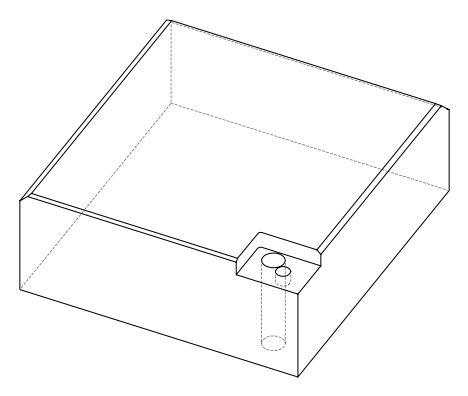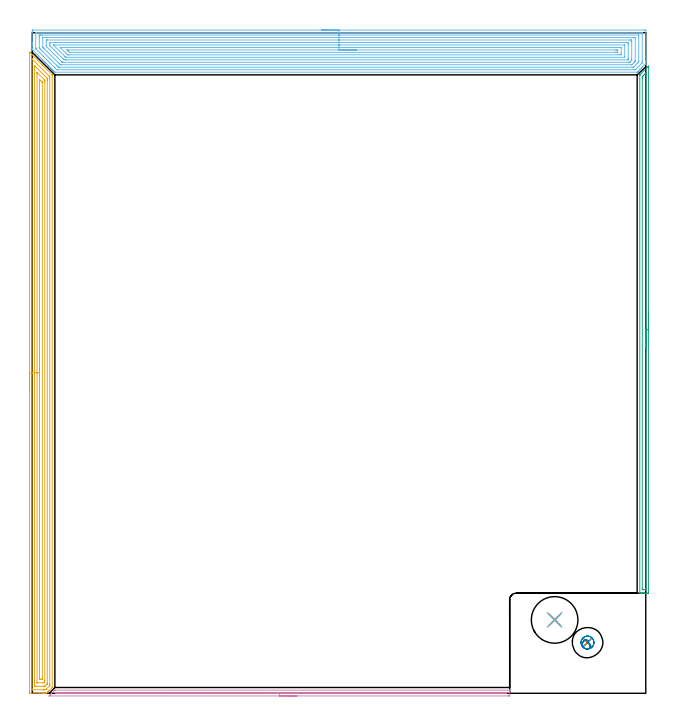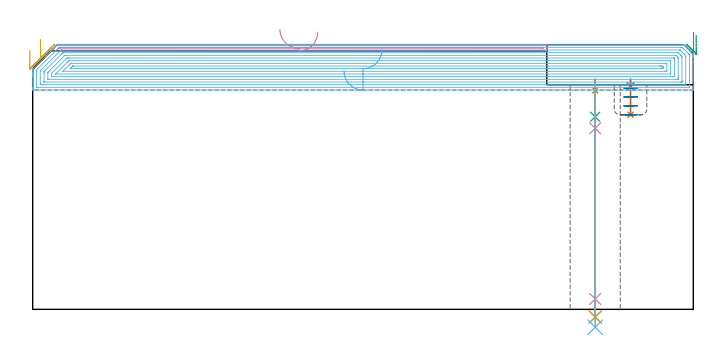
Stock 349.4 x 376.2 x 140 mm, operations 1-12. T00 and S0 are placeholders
(PLAN: 13 operations, 8 tool changes, 89.5 min)
(1 SPOT_DRILL | STEP1HOLE | NXT0321_9005460120000 | 0.05 min | 2573 mm3)
(2 SPOT_DRILL_1 | STEP1POCKET | NXT0321_9005460120000 | 0.04 min | 2319 mm3)
(3 DRILL_BLIND_HOLE_INTO_CENTER | STEP1HOLE | NXT0301_084 | 0.08 min | 1386 mm3)
(4 GUN_DRILL_THROUGH_HOLE | STEP1HOLE | UGT0307_008 | 0.59 min | 9775 mm3)
(5 DRILL_TO_ENLARGE_THROUGH_HOLE | STEP1HOLE | NXT0301_104 | 0.51 min | 7772 mm3)
(6 DRILL_TO_ENLARGE_THROUGH_HOLE_1 | STEP1HOLE | UGT0301_388 | 0.53 min | 55649 mm3)
(7 DRILL_BLIND_HOLE_INTO_CENTER_1 | STEP1POCKET | NXT0301_128 | 0.08 min | 1745 mm3)
(8 MILL_ROUGH_BLIND_HOLE_CONTOUR | STEP1POCKET | UGT0201_089 | Spiral | 0.63 min | 4400 mm3)
(9 AREA_MILL | FG_CHAMFER_SURFACE | UGT0205_001 | 4.95 min | 3690 mm3)
(10 AREA_MILL_1 | FG_CHAMFER_SURFACE_1 | UGT0205_001 | 4.32 min | 1451 mm3)
(11 AREA_MILL_2 | FG_CHAMFER_SURFACE_2 | UGT0205_001 | 14.58 min | 30847 mm3)
(12 AREA_MILL_3 | FG_CHAMFER_SURFACE_3 | UGT0205_001 | 25.19 min | 99340 mm3)
(13 MILL_CORNER_NOTCH_RECTANGULAR | CORNER_NOTCH_RECTANGULAR | UGT0201_014 | Follow Part, ap 1.5, ae 75% | 38 min | 77023 mm3)
(TOOL NXT0321_9005460120000 | NC Spot Drill, 142deg, 12mm, Carbide, Uncoated | D12 PA142 FL30 Z2)
(TOOL NXT0301_084 | Carbide Drill 11.3mm [860.1-1130-034A1-MM 2214] | D11.3 PA140 FL55 Z2)
(TOOL UGT0307_008 | Gun Drill 11 mm | D11 PA130 FL24 Z1)
(TOOL NXT0301_104 | Carbide Drill 14mm [860.1-1400-112A1-MM 2214] | D14 PA140 FL123 Z2)
(TOOL UGT0301_388 | Twist Drill 26.5 mm | D26.5 PA118 FL165 Z2)
(TOOL NXT0301_128 | Carbide Drill 12mm [861.1-1200-036A1-GP GC34] | D12 PA150 FL37.4 Z2)
(TOOL UGT0201_089 | End mill 10 mm | D10 R3 FL22 Z4)
(TOOL UGT0205_001 | Chamfer Mill 20 x 3 x 45 deg. | D20 FL50 Z2)
(TOOL UGT0201_014 | End mill 6 mm | D6 FL24 Z4)
(OP 1 SPOT_DRILL)
G17 G21 G94 G90
T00 M6
G54
G17 G0 G90 X297.5 Y41.8 S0 M3
G43 Z150. H0
G94 G81 G98 Z115.8 F250. R121.8
G80
M5
M2
(OP 2 SPOT_DRILL_1)
G17 G21 G94 G90
T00 M6
G54
G17 G0 G90 X316.2 Y28.9 S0 M3
G43 Z150. H0
G94 G81 G98 Z118.055 F250. R121.8
G80
M5
M2
(OP 3 DRILL_BLIND_HOLE_INTO_CENTER)
G17 G21 G94 G90
T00 M6
G54
G17 G0 G90 X297.5 Y41.8 S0 M3
G43 Z150. H1
G94 G81 G98 Z101.85 F250. R120.8
G80
M5
M2
(OP 4 GUN_DRILL_THROUGH_HOLE)
G17 G21 G94 G90
T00 M6
G54
G17 G0 G90 X297.5 Y41.8 M8
G43 Z150. H0
Z114.049
S716 M3
G94 G1 Z95.787 F125. M26
G4 X.084
Z5.5 F250.
G4 X.084
Z-4.065 F125.
G4 X.084
M5
M9
G0 Z114.049
Z150.
M2
(OP 5 DRILL_TO_ENLARGE_THROUGH_HOLE)
G17 G21 G94 G90
T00 M6
G54
G17 G0 G90 X297.5 Y41.8 S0 M3
G43 Z150. H1
G94 G73 G98 Z-4.048 F250. Q13.65 R120.8
G80
M5
M2
(OP 6 DRILL_TO_ENLARGE_THROUGH_HOLE_1)
G17 G21 G94 G90
T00 M6
G54
G17 G0 G90 X297.5 Y41.8 S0 M3
G43 Z150. H0
G94 G73 G98 Z-9.461 F250. Q25.652 R120.8
G80
M5
M2
(OP 7 DRILL_BLIND_HOLE_INTO_CENTER_1)
G17 G21 G94 G90
T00 M6
G54
G17 G0 G90 X316.2 Y28.9 S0 M3
G43 Z150. H1
G94 G81 G98 Z102.9 F250. R120.8
G80
M5
M2
(OP 8 MILL_ROUGH_BLIND_HOLE_CONTOUR)
G17 G21 G94 G90
T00 M6
G54
G17 G0 G90 X316.2 Y28.9 S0 M3
G43 Z150. H0
Z117.075
G94 G3 X316.616 Y29.822 R0.555 F250.
X314.993 Y30.269 R1.537
X313.349 Y27.617 R2.41
X315.743 Y25.279 R2.772
X319.821 Y28.443 R3.65
X315.743 Y25.279 R-3.65
X317.782 Y26.861 R1.825
X316.2 Y28.9 R1.825
G0 Z112.35
G3 X316.616 Y29.822 R0.555
X314.993 Y30.269 R1.537
X313.349 Y27.617 R2.41
X315.743 Y25.279 R2.772
X319.821 Y28.443 R3.65
X315.743 Y25.279 R-3.65
X317.782 Y26.861 R1.825
X316.2 Y28.9 R1.825
G0 Z107.625
G3 X316.616 Y29.822 R0.555
X314.993 Y30.269 R1.537
X313.349 Y27.617 R2.41
X315.743 Y25.279 R2.772
X319.821 Y28.443 R3.65
X315.743 Y25.279 R-3.65
X317.782 Y26.861 R1.825
X316.2 Y28.9 R1.825
G0 Z102.9
G3 X316.616 Y29.822 R0.555
X314.993 Y30.269 R1.537
X313.349 Y27.617 R2.41
X315.743 Y25.279 R2.772
X319.821 Y28.443 R3.65
X315.743 Y25.279 R-3.65
X317.782 Y26.861 R1.825
X316.2 Y28.9 R1.825
G0 Z150.
M5
M2
(OP 9 AREA_MILL)
G17 G21 G94 G90
T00 M6
G54
G17 G0 G90 X350.9 Y217.05 S1061 M3
G43 Z150. H0
Z145.1
G94 G1 Y217.012 Z144.228 F250.
Y216.898 Z143.364
Y216.709 Z142.512
Y216.447 Z141.68
Y216.113 Z140.874
Y215.71 Z140.1
Y215.241 Z139.364
Y214.71 Z138.672
Y214.121 Z138.029
Y213.478 Z137.44
Y212.786 Z136.908
Y212.05 Z136.44
Y211.276 Z136.037
Y210.47 Z135.703
Y209.638 Z135.441
Y208.786 Z135.252
Y207.921 Z135.138
Y207.05 Z135.1
X350.899 Y57.602 Z135.101
X350.897 Y57.32
X350.893 Y57.01 Z135.102
X350.623 Y57. Z135.373
X350.34 Z135.655
X349.754 Z136.241
X349.189 Z136.809
X348.884 Z137.112
X348.32 Z137.677
X348.015 Z137.98
X347.407 Z138.592
X346.886 Z139.114
X346.277 Z139.722
X346.194 Z139.805
X346.096 Y57.001 Z139.895
X346.054 Y57.004 Z139.937
X346.003 Y57.01 Z139.988
X346. Y57.156 Z140.
Y352.036
X346.003 Y352.195 Z139.989
X346.063 Y352.261 Z139.933
X346.269 Y352.469 Z139.731
X350.783 Y356.985 Z135.213
X350.863 Y357.067 Z135.128
X350.891 Y357.083 Z135.099
X350.893 Y357.082 Z135.098
X350.896 Y357.072 Z135.096
X350.898 Y357.014 Z135.098
X350.899 Y356.944 Z135.099
X350.9 Y356.782 Z135.1
Y207.05
X349.486 Z136.514
X349.485 Y59.662 Z136.515
X349.484 Y59.387 Z136.516
X349.48 Y59.078 Z136.52
X349.479 Y59.011 Z136.521
X349.387 Y59.006 Z136.613
X349.26 Y59.002 Z136.74
X348.015 Y59. Z137.985
X347.521 Y59.002 Z138.479
X347.437 Y59.008 Z138.563
X347.422 Y59.01 Z138.578
X347.42 Y59.038 Z138.58
X347.416 Y59.11 Z138.584
X347.415 Y59.387 Z138.585
Y350.252
X347.418 Y350.865 Z138.582
X347.421 Y351.144 Z138.579
X347.715 Y351.453 Z138.285
X348.015 Y351.763 Z137.985
X348.149 Y351.899 Z137.851
X348.286 Y352.036 Z137.714
X349.029 Y352.78 Z136.971
X349.179 Y352.929 Z136.821
X349.282 Y353.029 Z136.718
X349.476 Y353.214 Z136.524
X349.479 Y353.215 Z136.521
X349.482 Y353.208 Z136.518
X349.485 Y352.929 Z136.515
X349.486 Y352.722 Z136.514
Y207.05
Y206.178 Z136.552
Y205.313 Z136.666
Y204.462 Z136.855
Y203.63 Z137.117
Y202.824 Z137.451
Y202.05 Z137.854
Y201.314 Z138.323
Y200.622 Z138.854
Y199.979 Z139.443
Y199.389 Z140.086
Y198.858 Z140.778
Y198.39 Z141.514
Y197.987 Z142.288
Y197.653 Z143.094
Y197.391 Z143.926
Y197.202 Z144.778
Y197.088 Z145.643
Y197.05 Z146.514
G0 Z150.
M5
M2
(OP 10 AREA_MILL_1)
G17 G21 G94 G90
T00 M6
G54
G17 G0 G90 X150.75 Y-1.5 S1061 M3
G43 Z150. H0
Z146.7
G94 G1 X150.712 Z145.828 F250.
X150.598 Z144.963
X150.409 Z144.112
X150.147 Z143.28
X149.813 Z142.474
X149.41 Z141.7
X148.941 Z140.964
X148.41 Z140.272
X147.821 Z139.629
X147.178 Z139.039
X146.486 Z138.508
X145.75 Z138.04
X144.976 Z137.637
X144.17 Z137.303
X143.338 Z137.041
X142.486 Z136.852
X141.622 Z136.738
X140.75 Z136.7
X9.656
X9.607 Y-1.498
X9.614 Y-1.485 Z136.712
X9.938 Y-1.16 Z137.035
X10.093 Y-1.007 Z137.19
X10.227 Y-0.874 Z137.324
X10.377 Y-0.724 Z137.472
X10.522 Y-0.579 Z137.618
X10.674 Y-0.428 Z137.77
X10.815 Y-0.287 Z137.909
X12.569 Y1.46 Z139.658
X12.879 Y1.76 Z139.96
X12.909 Y1.783 Z139.983
X12.928 Y1.792 Z139.992
X12.931 Y1.793 Z139.993
X271.72 Y1.8 Z140.
X271.89 Y1.797 Z139.988
X271.897 Y1.665 Z139.858
X271.9 Y1.526 Z139.726
Y1.29 Z139.49
Y0.587 Z138.781
Y-0.639 Z137.558
X271.895 Y-1.16 Z137.034
X271.89 Y-1.492 Z136.703
X271.617 Y-1.497 Z136.701
X271.273 Y-1.5 Z136.7
X140.75
Y-0.086 Z138.114
X14.207
X13.803 Y-0.084 Z138.116
X13.593 Y-0.082 Z138.118
X13.495 Y-0.079 Z138.121
X13.538 Y-0.028 Z138.172
X13.606 Y0.044 Z138.244
X13.803 Y0.242 Z138.442
X13.92 Y0.35 Z138.55
X13.96 Y0.373 Z138.573
X14.02 Y0.375 Z138.575
X14.488 Y0.379 Z138.579
X14.697
X269.691 Y0.385 Z138.585
X269.841 Y0.384 Z138.584
X269.878 Y0.381 Z138.581
X269.889 Y0.379 Z138.579
X269.892 Y0.37 Z138.57
X269.896 Y0.338 Z138.538
X269.898 Y0.183 Z138.383
X269.892 Y-0.052 Z138.148
X269.89 Y-0.075 Z138.125
X269.846 Y-0.079 Z138.121
X269.726 Y-0.082 Z138.118
X269.485 Y-0.085 Z138.115
X140.75 Y-0.086 Z138.114
X139.878 Z138.152
X139.013 Z138.266
X138.162 Z138.455
X137.33 Z138.717
X136.524 Z139.051
X135.75 Z139.454
X135.014 Z139.923
X134.322 Z140.454
X133.679 Z141.043
X133.09 Z141.686
X132.558 Z142.378
X132.09 Z143.114
X131.687 Z143.888
X131.353 Z144.694
X131.091 Z145.526
X130.902 Z146.378
X130.788 Z147.243
X130.75 Z148.114
G0 Z150.
M5
M2
(OP 11 AREA_MILL_2)
G17 G21 G94 G90
T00 M6
G54
G17 G0 G90 X-1.5 Y172.55 S1061 M3
G43 Z150. H0
Z137.1
G94 G1 Y172.588 Z136.228 F250.
Y172.702 Z135.364
Y172.891 Z134.512
Y173.153 Z133.68
Y173.487 Z132.874
Y173.89 Z132.1
Y174.359 Z131.364
Y174.89 Z130.672
Y175.479 Z130.029
Y176.122 Z129.44
Y176.814 Z128.908
Y177.55 Z128.44
Y178.324 Z128.037
Y179.13 Z127.703
Y179.962 Z127.441
Y180.814 Z127.252
Y181.678 Z127.138
Y182.55 Z127.1
Y365.042
X-1.497 Y365.091 Z127.101
X-1.483 Y365.084 Z127.115
X-1.319 Y364.92 Z127.279
X-1.163 Y364.765 Z127.432
X-1.014 Y364.615 Z127.584
X-0.872 Y364.473 Z127.726
X-0.726 Y364.328 Z127.869
X-0.587 Y364.188 Z128.011
X-0.425 Y364.026 Z128.173
X-0.29 Y363.892 Z128.306
X-0.16 Y363.761 Z128.437
X5.815 Y357.785 Z134.415
X11.195 Y352.405 Z139.795
X11.264 Y352.335 Z139.863
X11.396 Y352.195 Z139.99
X11.4 Y351.958 Z140.
Y3.309
X11.398 Y3.302 Z139.997
X11.396 Y3.297 Z139.995
X9.753 Y1.651 Z138.349
X9.622 Y1.521 Z138.22
X9.451 Y1.35 Z138.049
X9.316 Y1.214 Z137.912
X9.175 Y1.074 Z137.773
X9.025 Y0.923 Z137.622
X8.88 Y0.777 Z137.475
X8.728 Y0.627 Z137.326
X8.598 Y0.497 Z137.196
X8.443 Y0.341 Z137.038
X8.281 Y0.18 Z136.879
X8.11 Y0.009 Z136.708
X8.1 Y0.004 Z136.698
X8.092 Y0. Z136.69
X8.049 Z136.649
X7.399 Z135.999
X6.697 Z135.292
X5.472 Z134.069
X4.077 Z132.672
X-1.163 Z127.435
X-1.428 Y0.004 Z127.17
X-1.492 Y0.01 Z127.105
X-1.499 Y0.077 Z127.099
X-1.5 Y0.627 Z127.1
Y182.55
X-0.086 Z128.514
X-0.085 Y360.897 Z128.515
X-0.084 Y361.1 Z128.516
X-0.081 Y361.2 Z128.519
X-0.079 Y361.214 Z128.521
X-0.073 Y361.212 Z128.527
X-0.04 Y361.183 Z128.56
X0.252 Y360.897 Z128.852
X9.316 Y351.834 Z137.916
X9.695 Y351.45 Z138.295
X9.887 Y351.253 Z138.487
X9.979 Y351.156 Z138.579
X9.98 Y351.064 Z138.58
X9.985 Y350.379 Z138.585
Y5.097
X9.983 Y4.414 Z138.583
X9.981 Y4.36 Z138.581
X9.978 Y4.339 Z138.578
X9.964 Y4.322 Z138.564
X9.851 Y4.203 Z138.451
X8.065 Y2.415 Z136.665
X7.813 Y2.166 Z136.413
X7.73 Y2.087 Z136.33
X7.665 Y2.026 Z136.265
X7.57 Y2.01 Z136.17
X7.099 Y2.002 Z135.699
X6.697 Y2.001 Z135.297
X6.228 Y2. Z134.828
X0.115 Y2.001 Z128.715
X-0.039 Y2.004 Z128.561
X-0.071 Y2.008 Z128.529
X-0.079 Y2.012 Z128.521
X-0.082 Y2.023 Z128.518
X-0.084 Y2.058 Z128.516
X-0.085 Y2.206 Z128.515
X-0.086 Y2.415 Z128.514
Y182.55
X1.328 Z129.928
X1.329 Y356.559 Z129.929
X1.334 Y357.321 Z129.934
X1.335 Y357.337 Z129.935
X1.37 Y357.321 Z129.97
X1.457 Y357.24 Z130.057
X2.273 Y356.428 Z130.873
X8.443 Y350.256 Z137.043
X8.527 Y350.17 Z137.127
X8.556 Y350.133 Z137.156
X8.565 Y350.102 Z137.165
X8.567 Y350.043 Z137.167
X8.571 Y349.276 Z137.171
Y349.144
Y5.859
X8.57 Y5.728 Z137.17
X8.567 Y5.465 Z137.167
X8.564 Y5.393 Z137.164
X8.553 Y5.364 Z137.153
X8.522 Y5.328 Z137.122
X8.443 Y5.244 Z137.043
X7.488 Y4.287 Z136.088
X7.403 Y4.203 Z136.003
X7.257 Y4.064 Z135.857
X7.205 Y4.016 Z135.805
X7.092 Y4.01 Z135.692
X6.893 Y4.002 Z135.493
X6.697 Y4.001 Z135.297
X6.021 Y4. Z134.621
X2.528 Z131.128
X1.654 Z130.254
X1.457 Y4.003 Z130.057
X1.391 Y4.006 Z129.991
X1.344 Y4.009 Z129.944
X1.335 Y4.072 Z129.935
X1.332 Y4.203 Z129.932
X1.33 Y4.333 Z129.93
X1.328 Y5.097 Z129.928
Y182.55
X2.743 Z131.343
Y352.852
X2.744 Y353.321 Z131.344
X2.747 Y353.479 Z131.347
X2.748 Y353.49 Z131.348
X2.799 Y353.444 Z131.399
X2.895 Y353.354 Z131.495
X3.016 Y353.235 Z131.616
X3.203 Y353.048 Z131.803
X6.974 Y349.276 Z135.574
X7.069 Y349.175 Z135.669
X7.143 Y349.096 Z135.743
X7.15 Y349.039 Z135.75
X7.154 Y348.807 Z135.754
X7.156 Y348.382 Z135.756
X7.157 Y347.91 Z135.757
X7.156 Y7.308 Z135.756
X7.154 Y6.885 Z135.754
X7.151 Y6.419 Z135.751
X7.002 Y6.26 Z135.602
X6.879 Y6.134 Z135.479
X6.796 Y6.053 Z135.396
X6.748 Y6.01 Z135.348
X6.697 Y6.002 Z135.297
X6.687 Y6. Z135.287
X5.823 Z134.423
X3.194 Z131.794
X2.775 Y6.008 Z131.375
X2.753 Y6.01 Z131.353
X2.749 Y6.022 Z131.349
X2.746 Y6.057 Z131.346
X2.743 Y6.102 Z131.343
Y6.146
Y182.55
X4.157 Z132.757
Y349.276
X4.159 Y349.587 Z132.759
X4.161 Y349.624 Z132.761
X4.162 Y349.628 Z132.762
X4.173 Y349.621 Z132.773
X4.22 Y349.579 Z132.82
X4.95 Y348.852 Z133.55
X5.419 Y348.382 Z134.019
X5.58 Y348.217 Z134.18
X5.709 Y348.081 Z134.309
X5.736 Y348.047 Z134.336
X5.739 Y348.026 Z134.339
X5.741 Y347.976 Z134.341
X5.743 Y347.57 Z134.343
Y347.488
Y8.672
X5.741 Y8.267 Z134.341
X5.738 Y8.064 Z134.338
X5.736 Y8.021 Z134.336
X5.7 Y8.01 Z134.3
X5.603 Y8.004 Z134.203
X4.95 Y8.001 Z133.55
X4.733 Y8. Z133.333
X4.235 Y8.004 Z132.835
X4.177 Y8.007 Z132.777
X4.163 Y8.01 Z132.763
X4.161 Y8.023 Z132.761
X4.159 Y8.066 Z132.759
X4.157 Y8.241 Z132.757
Y182.55
Y183.422 Z132.795
Y184.287 Z132.909
Y185.138 Z133.098
Y185.97 Z133.36
Y186.776 Z133.694
Y187.55 Z134.097
Y188.286 Z134.565
Y188.978 Z135.096
Y189.621 Z135.686
Y190.21 Z136.329
Y190.742 Z137.021
Y191.21 Z137.757
Y191.613 Z138.531
Y191.947 Z139.337
Y192.209 Z140.169
Y192.398 Z141.02
Y192.512 Z141.885
Y192.55 Z142.757
G0 Z150.
M5
M2
(OP 12 AREA_MILL_3)
G17 G21 G94 G90
T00 M6
G54
G17 G0 G90 X164.7 Y377.7 S1061 M3
G43 Z150. H0
Z126.
G94 G1 X164.738 Z125.128 F250.
X164.852 Z124.263
X165.041 Z123.412
X165.303 Z122.58
X165.637 Z121.774
X166.04 Z121.
X166.508 Z120.264
X167.04 Z119.572
X167.629 Z118.929
X168.272 Z118.34
X168.964 Z117.808
X169.7 Z117.34
X170.474 Z116.937
X171.28 Z116.603
X172.112 Z116.341
X172.963 Z116.152
X173.828 Z116.038
X174.7 Z116.
X348.79
X349.185 Y377.696 Z116.002
X349.39 Y377.692 Z116.006
X349.4 Y377.482 Z116.215
Y362.765 Z130.93
Y360.391 Z133.304
Y359.743 Z133.956
Y359.27 Z134.43
X349.392 Y358.622 Z135.077
X349.39 Y358.601 Z135.098
X349.236 Y358.439 Z135.261
X349.047 Y358.247 Z135.453
X347.805 Y357.005 Z136.695
X347.654 Y356.852 Z136.845
X347.6 Y356.799 Z136.899
X346.944 Y356.143 Z137.557
X346.769 Y355.968 Z137.729
X346.082 Y355.282 Z138.418
X345.885 Y355.083 Z138.614
X345.22 Y354.42 Z139.28
X344.998 Y354.198 Z139.502
X344.696 Y353.896 Z139.804
X344.552 Y353.753 Z139.942
X344.495 Y353.703 Z139.989
X344.327 Y353.7 Z140.
X13.109
X12.894 Y353.705 Z139.99
X12.402 Y354.198 Z139.501
X12.216 Y354.382 Z139.314
X11.81 Y354.788 Z138.908
X11.707 Y354.892 Z138.807
X11.621 Y354.979 Z138.721
X11.515 Y355.083 Z138.613
X11.415 Y355.185 Z138.515
X11.323 Y355.277 Z138.423
X11.22 Y355.378 Z138.318
X11.123 Y355.477 Z138.222
X11.026 Y355.574 Z138.125
X10.926 Y355.673 Z138.023
X10.83 Y355.769 Z137.93
X10.728 Y355.872 Z137.828
X10.631 Y355.968 Z137.729
X10.19 Y356.41 Z137.289
X9.746 Y356.852 Z136.844
X9.538 Y357.062 Z136.637
X9.494 Y357.106 Z136.594
X8.861 Y357.737 Z135.959
X8.632 Y357.968 Z135.732
X7.976 Y358.622 Z135.074
X7.771 Y358.829 Z134.871
X7.092 Y359.507 Z134.19
X6.909 Y359.691 Z134.009
X6.859 Y359.741 Z133.959
X6.207 Y360.391 Z133.305
X6.047 Y360.552 Z133.147
X0.164 Y366.436 Z127.262
X0.02 Y366.585 Z127.114
X0.01 Y366.598 Z127.1
X0. Y367.233 Z126.466
Y368.678 Z125.018
Y369.239 Z124.457
Y369.563 Z124.134
Y370.124 Z123.571
Y370.728 Z122.967
Y376.598 Z117.099
X0.004 Y377.202 Z116.495
X0.009 Y377.692 Z116.006
X0.113 Y377.695 Z116.003
X0.61 Y377.7 Z116.
X174.7
Y376.286 Z117.414
X347.226 Y376.285 Z117.415
X347.321 Y376.284 Z117.416
X347.368 Y376.282 Z117.418
X347.385 Y376.28 Z117.42
X347.39 Y376.269 Z117.431
X347.394 Y376.162 Z117.538
X347.399 Y375.926 Z117.774
X347.4 Y360. Z133.7
X347.399 Y359.507 Z134.193
X347.396 Y359.119 Z134.581
X347.39 Y359.061 Z134.639
X347.363 Y359.025 Z134.675
X347.285 Y358.942 Z134.758
X347.005 Y358.654 Z135.046
X344.322 Y355.972 Z137.728
X343.872 Y355.533 Z138.167
X343.433 Y355.121 Z138.579
X343.396 Y355.12 Z138.58
X342.541 Y355.114 Z138.586
X342.509
X14.862
X14.001 Y355.12 Z138.58
X13.963 Y355.121 Z138.579
X13.109 Y355.942 Z137.758
X13.082 Y355.968 Z137.732
X2.191 Y366.859 Z126.841
X2.09 Y366.963 Z126.737
X2.042 Y367.015 Z126.685
X2.021 Y367.041 Z126.659
X2.01 Y367.078 Z126.622
X2.004 Y367.47 Z126.23
X2.001 Y367.861 Z125.839
Y375.824 Z117.876
X2.005 Y376.216 Z117.484
X2.01 Y376.267 Z117.433
X2.014 Y376.28 Z117.42
X2.02 Y376.282 Z117.418
X2.073 Y376.284 Z117.416
X2.18 Y376.285 Z117.415
X2.395 Y376.286 Z117.414
X174.7
Y374.872 Z118.828
X345.219 Y374.871 Z118.829
X345.328 Y374.87 Z118.83
X345.366 Y374.867 Z118.833
X345.382 Y374.866 Z118.834
X345.39 Y374.845 Z118.855
X345.395 Y374.727 Z118.973
X345.398 Y374.548 Z119.152
X345.4 Y374.369 Z119.331
X345.399 Y360.213 Z133.487
X345.39 Y359.507 Z134.193
X345.309 Y359.417 Z134.283
X345.219 Y359.32 Z134.38
X344.869 Y358.969 Z134.731
X344.523 Y358.622 Z135.078
X342.541 Y356.641 Z137.059
X342.46 Y356.567 Z137.133
X342.428 Y356.539 Z137.161
X342.398 Y356.535 Z137.165
X342.258 Y356.532 Z137.168
X341.974 Y356.529 Z137.171
X15.787
X15.217 Y356.532 Z137.168
X15.058 Y356.536 Z137.164
X14.98 Y356.541 Z137.159
X14.894 Y356.617 Z137.083
X14.653 Y356.852 Z136.848
X14.001 Y357.498 Z136.202
X13.762 Y357.737 Z135.963
X4.914 Y366.585 Z127.115
X4.181 Y367.322 Z126.378
X4.04 Y367.47 Z126.23
X4.01 Y367.516 Z126.184
X4.006 Y367.56 Z126.14
X4.002 Y367.647 Z126.053
X4. Y371.098 Z122.602
Y373.663 Z120.037
Y373.842 Z119.858
X4.005 Y374.548 Z119.152
X4.009 Y374.718 Z118.982
X4.027 Y374.865 Z118.835
X4.181 Y374.866 Z118.834
X4.748 Y374.871 Z118.829
X5.074
X5.64 Y374.872 Z118.828
X174.7
Y373.457 Z120.243
X342.748
X343.294 Y373.455 Z120.245
X343.351 Y373.453 Z120.247
X343.385 Y373.451 Z120.249
X343.39 Y373.413 Z120.287
X343.394 Y373.213 Z120.487
X343.4 Y372.812 Z120.888
X343.399 Y360.391 Z133.309
X343.39 Y359.968 Z133.732
X343.189 Y359.749 Z133.951
X342.954 Y359.507 Z134.193
X342.75 Y359.299 Z134.401
X342.541 Y359.089 Z134.611
X341.648 Y358.198 Z135.502
X341.412 Y357.971 Z135.729
X341.391 Y357.951 Z135.749
X341.354 Y357.949 Z135.752
X341.269 Y357.945 Z135.755
X341.098 Y357.943 Z135.757
X16.472
X16.13 Y357.947 Z135.753
X16.046 Y357.95 Z135.75
X16.005 Y357.956 Z135.744
X15.948 Y358.009 Z135.691
X15.787 Y358.164 Z135.536
X15.327 Y358.622 Z135.078
X14.894 Y359.054 Z134.646
X6.859 Y367.089 Z126.611
X6.481 Y367.47 Z126.23
X6.111 Y367.846 Z125.854
X6.01 Y367.951 Z125.749
X6.007 Y368.002 Z125.698
X6.003 Y368.108 Z125.592
X6. Y368.321 Z125.379
X6.001 Y373.204 Z120.496
X6.003 Y373.417 Z120.283
X6.006 Y373.443 Z120.257
X6.01 Y373.45 Z120.25
X6.017 Y373.453 Z120.247
X6.076 Y373.456 Z120.244
X6.174 Y373.457 Z120.243
X174.7
Y372.043 Z121.657
X340.755
X340.906 Y372.042 Z121.658
X341.208 Y372.038 Z121.662
X341.39 Y372.034 Z121.666
X341.394 Y371.984 Z121.716
X341.396 Y371.893 Z121.807
X341.4 Y371.255 Z122.445
Y371.009 Z122.691
X341.399 Y361.276 Z132.424
X341.393 Y360.644 Z133.056
X341.384 Y360.391 Z133.309
X340.755 Y359.754 Z133.946
X340.631 Y359.63 Z134.07
X340.504 Y359.507 Z134.193
X340.373 Y359.383 Z134.317
X340.342 Y359.364 Z134.336
X340.265 Y359.361 Z134.339
X340.165 Y359.358 Z134.342
X340.013 Y359.357 Z134.343
X339.862
X17.573
X17.422 Y359.359 Z134.341
X17.12 Y359.363 Z134.337
X17.044 Y359.366 Z134.334
X17.023 Y359.383 Z134.317
X16.978 Y359.423 Z134.277
X16.892 Y359.507 Z134.193
X8.645 Y367.754 Z125.946
X8.052 Y368.354 Z125.346
X8.014 Y368.396 Z125.304
X8.009 Y368.435 Z125.265
X8.004 Y368.514 Z125.186
X8.001 Y368.674 Z125.026
Y371.973 Z121.727
X8.002 Y372.013 Z121.687
X8.006 Y372.032 Z121.668
X8.008 Y372.036 Z121.664
X8.041 Y372.038 Z121.662
X8.343 Y372.042 Z121.658
X8.494 Y372.043 Z121.657
X174.7
Y370.629 Z123.071
X338.46
X338.97 Y370.626 Z123.074
X339.36 Y370.622 Z123.078
X339.39 Y370.619 Z123.081
X339.396 Y370.587 Z123.113
X339.399 Y370.124 Z123.576
X339.4 Y369.698 Z124.002
Y361.735 Z131.965
X339.397 Y361.276 Z132.424
X339.394 Y360.856 Z132.844
X339.332 Y360.792 Z132.908
X339.315 Y360.778 Z132.922
X339.287 Y360.776 Z132.924
X339.224 Y360.773 Z132.927
X338.97 Y360.772 Z132.928
X19.358 Y360.771 Z132.929
X18.974 Y360.772 Z132.928
X18.465 Y360.775 Z132.925
X18.075 Y360.778 Z132.922
X17.573 Y361.275 Z132.425
X10.43 Y368.418 Z125.282
X10.027 Y368.832 Z124.868
X10.01 Y369.239 Z124.461
X10.002 Y369.663 Z124.037
X10.001 Y370.124 Z123.576
X10.002 Y370.549 Z123.151
X10.007 Y370.611 Z123.089
X10.01 Y370.623 Z123.077
X10.018 Y370.625 Z123.075
X10.048 Y370.627 Z123.073
X10.176 Y370.628 Z123.072
X10.43 Y370.629 Z123.071
X174.7
Y369.215 Z124.485
X337.209 Y369.214 Z124.486
X337.378 Y369.208 Z124.492
X337.395 Y369.154 Z124.546
X337.398 Y369.135 Z124.565
X337.4 Y369.025 Z124.675
Y362.832 Z130.868
X337.397 Y362.618 Z131.082
X337.39 Y362.196 Z131.504
X337.184 Y362.186 Z131.514
X337.159
X19.333
X19.122 Y362.192 Z131.508
X18.686 Y362.615 Z131.085
X18.465 Y362.832 Z130.868
X12.133 Y369.165 Z124.535
X12.111 Y369.196 Z124.504
X12.107 Y369.208 Z124.492
X12.135 Y369.211 Z124.489
X12.216 Y369.214 Z124.486
X12.241 Y369.215 Z124.485
X174.7
Y367.801 Z125.899
X334.506 Y367.8 Z125.9
X335.068 Y367.797 Z125.903
X335.399 Y367.793 Z125.907
X335.4 Y367.47 Z126.23
Y363.93 Z129.77
X335.399 Y363.607 Z130.093
X334.837 Y363.602 Z130.098
X333.613 Y363.6 Z130.1
X21.144
X20.582 Y363.603 Z130.097
X20.251 Y363.607 Z130.093
X20.147 Y363.612 Z130.088
X20.038 Y363.717 Z129.983
X19.819 Y363.93 Z129.77
X19.358 Y364.389 Z129.311
X18.931 Y364.815 Z128.885
X16.277 Y367.47 Z126.23
X16.145 Y367.603 Z126.097
X16.041 Y367.709 Z125.991
X15.975 Y367.781 Z125.919
X15.965 Y367.794 Z125.906
X15.97 Y367.795 Z125.905
X16.012 Y367.797 Z125.903
X16.346 Y367.8 Z125.9
X174.7 Y367.801 Z125.899
Y366.386 Z127.314
X332.028
X332.72 Y366.384 Z127.316
X332.924 Y366.383 Z127.317
X333.39 Y366.373 Z127.327
X333.398 Y365.913 Z127.787
Y365.7 Z128.
X333.393 Y365.033 Z128.667
X332.72 Y365.019 Z128.681
X332.518 Y365.016 Z128.684
X331.827 Y365.014 Z128.686
X331.627
X21.49
X21.317 Y365.016 Z128.684
X21.231 Y365.018 Z128.682
X21.192 Y365.021 Z128.679
X21.144 Y365.061 Z128.639
X20.497 Y365.7 Z128.
X20.251 Y365.946 Z127.754
X19.843 Y366.364 Z127.336
X19.828 Y366.381 Z127.319
X19.841 Y366.382 Z127.318
X19.898 Y366.384 Z127.316
X20.016 Y366.386 Z127.314
X20.251
X174.7
X175.572 Z127.352
X176.436 Z127.466
X177.288 Z127.654
X178.12 Z127.917
X178.926 Z128.251
X179.7 Z128.653
X180.436 Z129.122
X181.128 Z129.653
X181.771 Z130.243
X182.36 Z130.886
X182.892 Z131.578
X183.36 Z132.314
X183.763 Z133.088
X184.097 Z133.894
X184.359 Z134.726
X184.548 Z135.577
X184.662 Z136.442
X184.7 Z137.314
G0 Z150.
M5
M2
